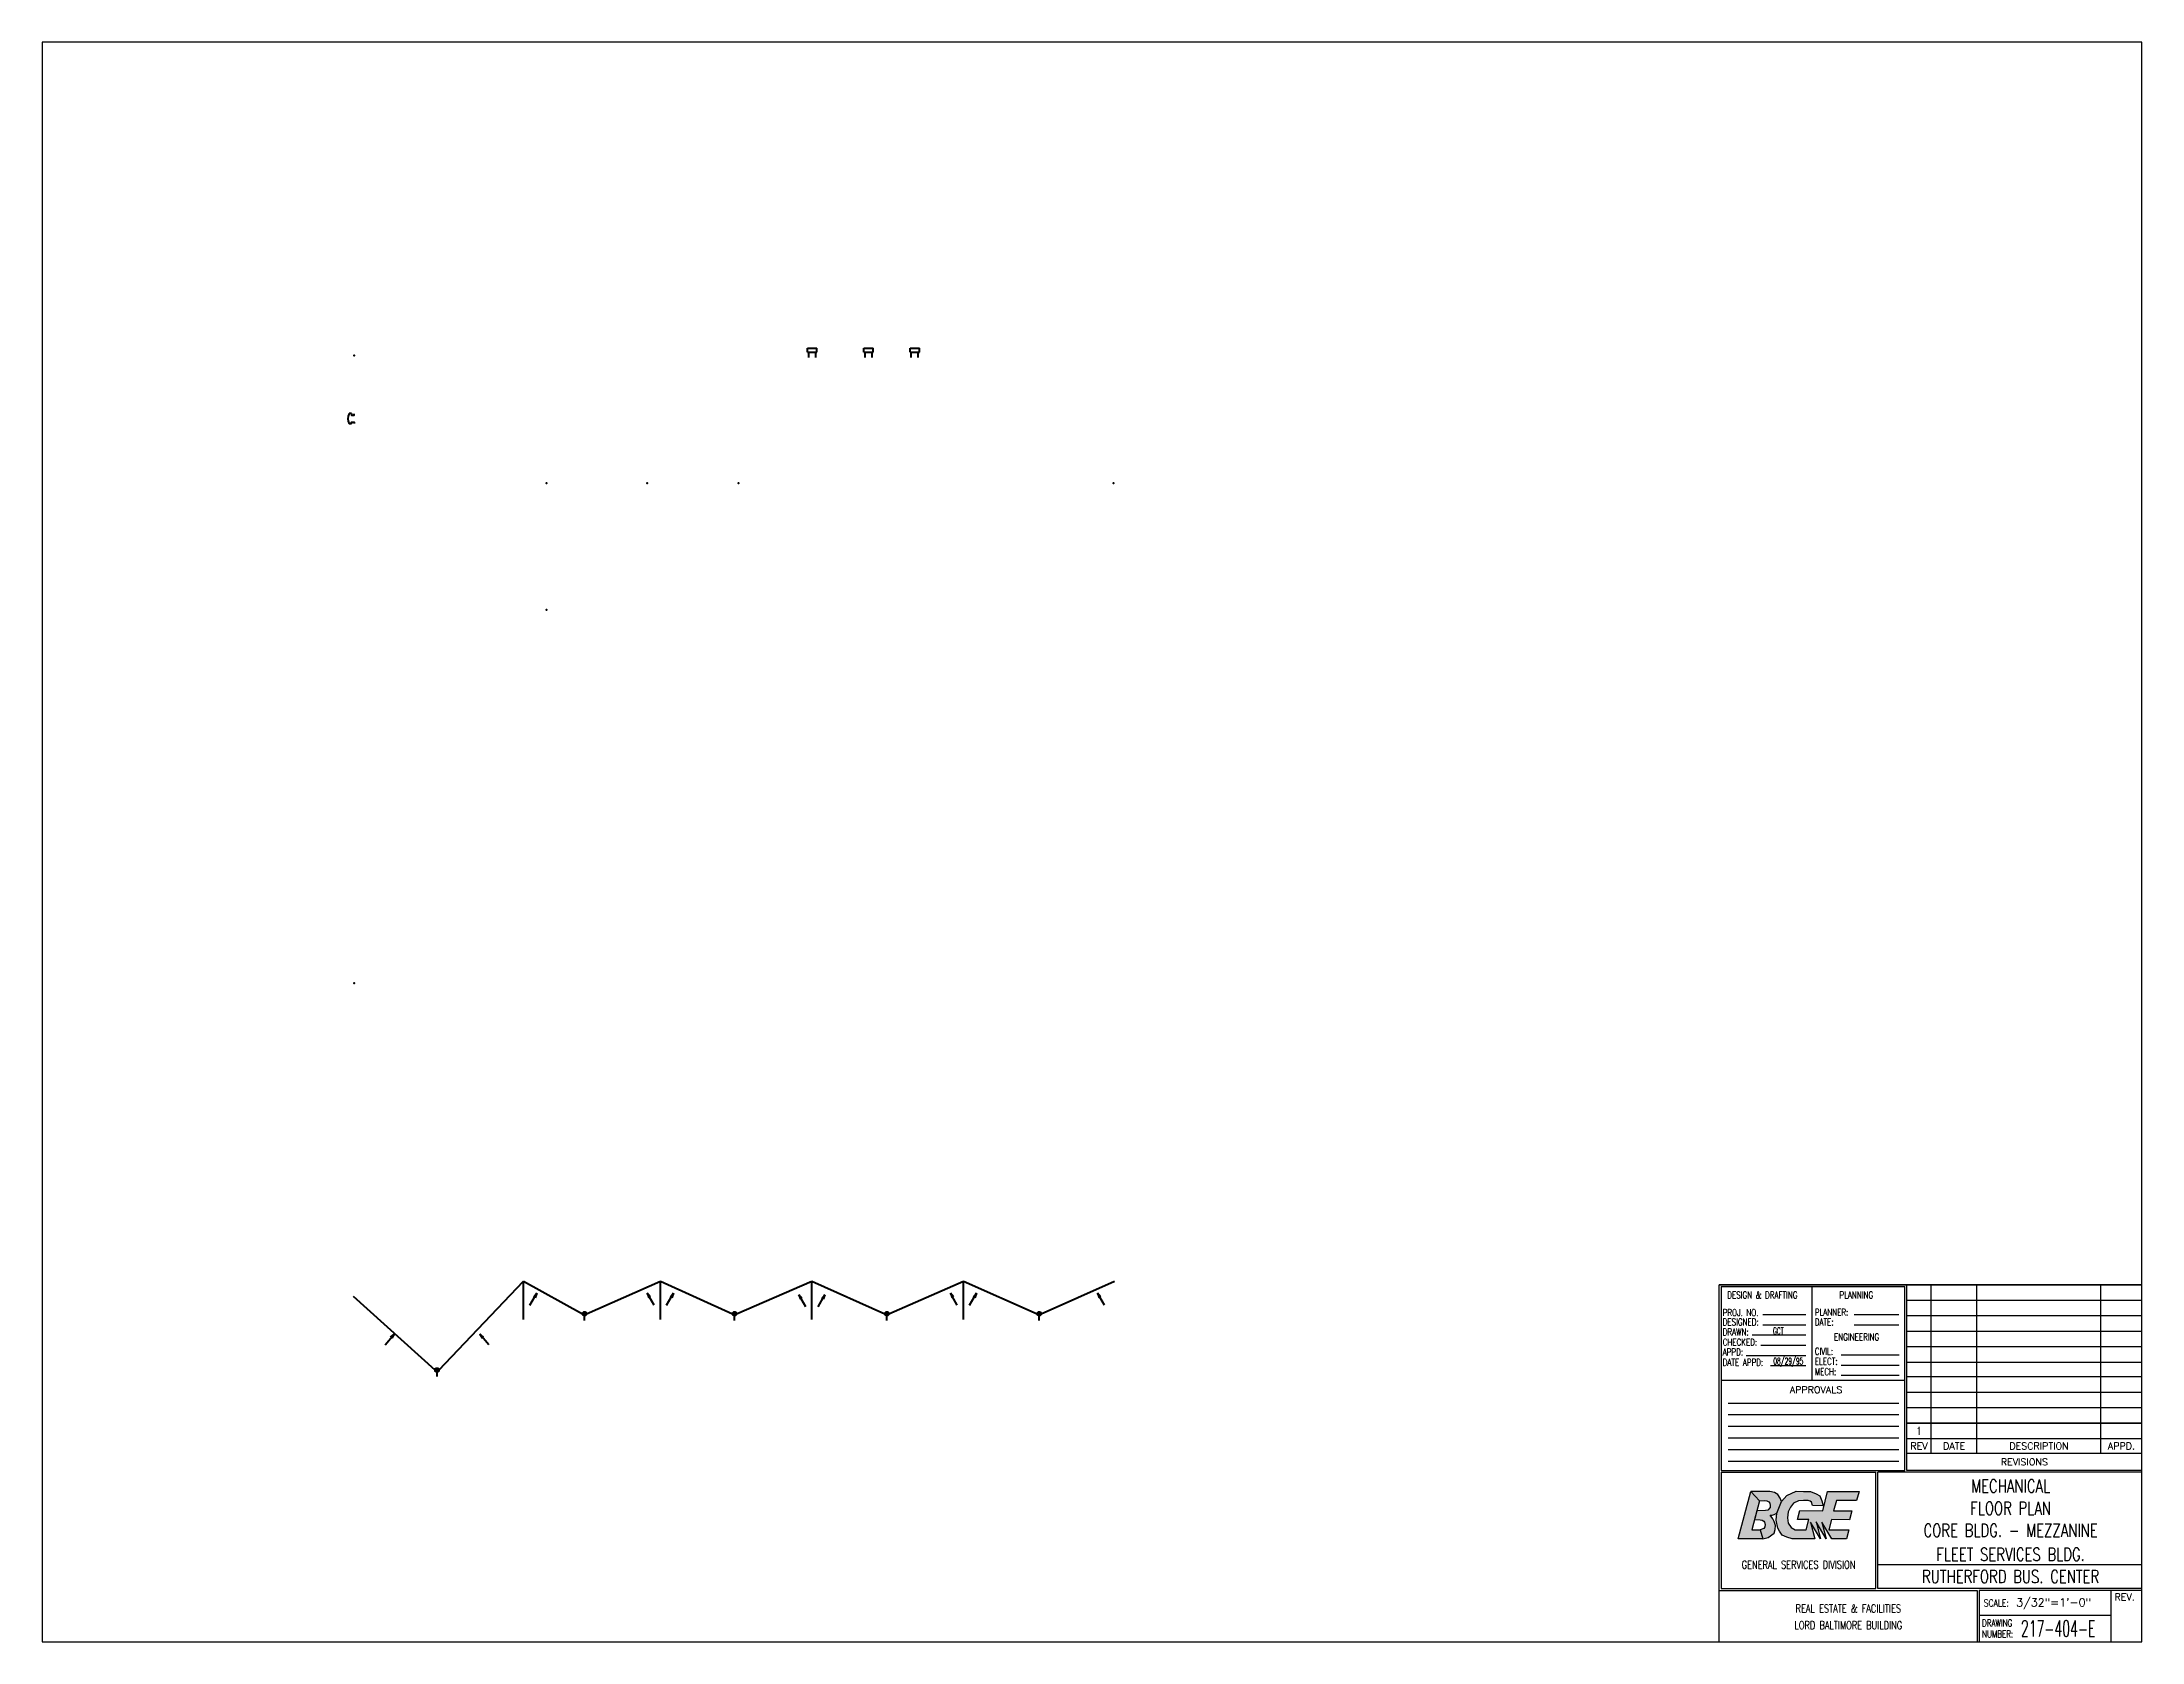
# Paper-space layout 'E 34x44' of a CAD drawing. Header units: inches. Extents: x 0 to 42, y 0 to 32.
# The model-space entities are those that its viewports show. They can reach past a viewport. Long polylines and large blocks are cut down to what shows.
import ezdxf
from ezdxf.enums import TextEntityAlignment as Align

# ---------------------------------------------------------------- set-up
doc = ezdxf.new("R2010")
doc.units = ezdxf.units.IN
doc.header["$MEASUREMENT"] = 0
doc.layers.get('0').update_dxf_attribs({"linetype": 'CONTINUOUS'})
doc.layers.add('M-DuctR', color=7, linetype='CONTINUOUS', lineweight=40)
doc.layers.add('P-San', color=70, linetype='CONTINUOUS', lineweight=40)
doc.styles.add('BGE', font='simplex.shx')
doc.styles.get("Standard").update_dxf_attribs({"font": 'simplex.shx'})

# ---------------------------------------------------------------- blocks, each defined once
blk = doc.blocks.new('ESIZE')
for points in [[(34.179, 3.01), (34.35, 2.824), (34.2, 2.242), (34.364, 2.242), (34.415, 2.063), (33.926, 2.065)], [(34.179, 3.01), (34.35, 2.824), (34.457, 2.828), (34.499, 2.824), (34.535, 2.803), (34.559, 2.777), (34.567, 2.728), (34.561, 2.689), (34.52, 2.639), (34.471, 2.629), (34.298, 2.626), (34.253, 2.448), (34.367, 2.442), (34.406, 2.437), (34.434, 2.418), (34.453, 2.394), (34.464, 2.351), (34.458, 2.304), (34.434, 2.27), (34.365, 2.242), (34.415, 2.063), (34.527, 2.091), (34.641, 2.175), (34.662, 2.252), (34.671, 2.33), (34.647, 2.407), (34.617, 2.465), (34.561, 2.536), (34.602, 2.536), (34.643, 2.551), (34.694, 2.579), (34.791, 2.811), (34.763, 2.878), (34.714, 2.953), (34.653, 2.99), (34.558, 3.01)], [(34.694, 2.579), (34.791, 2.811), (34.899, 2.932), (35.082, 3.014), (35.232, 3.011), (35.368, 3.007), (35.484, 2.964), (35.555, 2.923), (35.598, 2.826), (35.624, 2.725), (35.413, 2.73), (35.391, 2.796), (35.363, 2.816), (35.327, 2.829), (35.232, 2.828), (35.131, 2.826), (35.032, 2.775), (34.97, 2.697), (34.927, 2.6), (34.91, 2.48), (34.927, 2.377), (34.983, 2.289), (35.064, 2.246), (35.282, 2.244), (35.335, 2.448), (35.112, 2.448), (35.159, 2.627), (35.615, 2.624), (35.71, 3.009), (36.342, 3.009), (36.293, 2.829), (35.888, 2.829), (35.832, 2.624), (36.194, 2.624), (36.149, 2.444), (35.789, 2.448), (35.736, 2.242), (36.14, 2.246), (36.093, 2.061), (35.798, 2.063), (35.596, 2.399), (35.682, 2.063), (35.482, 2.401), (35.572, 2.061), (35.37, 2.399), (35.456, 2.063), (35.006, 2.065), (34.894, 2.098), (34.806, 2.138), (34.752, 2.216), (34.718, 2.274), (34.686, 2.435)]]:
    blk.add_hatch(color=256).paths.add_polyline_path(points)
at = {"color": 7, "linetype": 'Continuous'}
for p, q in [((42, 7.146), (33.547, 7.146)), ((33.547, 0), (33.547, 7.146)), ((37.297, 3.433), (37.297, 7.146)), ((37.785, 3.773), (37.785, 7.146)), ((38.7, 3.773), (38.7, 7.146)), ((41.18, 3.773), (41.18, 7.146)), ((33.584, 7.109), (37.259, 7.109)), ((33.584, 7.109), (33.584, 3.433)), ((35.403, 5.237), (35.403, 7.109)), ((37.259, 3.433), (37.259, 7.109)), ((42, 6.83), (37.297, 6.83)), ((35.279, 6.543), (34.419, 6.543)), ((35.279, 6.338), (34.419, 6.338)), ((37.136, 6.543), (36.241, 6.543)), ((37.136, 6.338), (36.241, 6.338)), ((42, 6.521), (37.297, 6.521)), ((35.279, 6.134), (34.205, 6.134)), ((35.279, 5.93), (34.374, 5.93)), ((42, 6.212), (37.297, 6.212)), ((42, 5.902), (37.297, 5.902)), ((35.279, 5.726), (34.081, 5.726)), ((35.279, 5.522), (34.573, 5.522)), ((37.143, 5.737), (35.981, 5.737)), ((37.143, 5.533), (35.981, 5.533)), ((42, 5.593), (37.297, 5.593)), ((33.584, 5.237), (37.259, 5.237)), ((37.143, 5.329), (35.981, 5.329)), ((42, 5.302), (37.297, 5.302)), ((37.138, 4.773), (33.727, 4.773)), ((42, 4.992), (37.297, 4.992)), ((42, 4.683), (37.297, 4.683)), ((37.138, 4.541), (33.727, 4.541)), ((37.138, 4.309), (33.727, 4.309)), ((37.297, 4.374), (42, 4.374)), ((42, 4.374), (37.297, 4.374)), ((37.138, 4.077), (33.727, 4.077)), ((37.138, 3.845), (33.727, 3.845)), ((42, 4.064), (37.297, 4.064)), ((33.584, 3.433), (37.26, 3.433)), ((33.584, 3.396), (36.678, 3.396)), ((33.584, 3.396), (33.584, 1.069)), ((37.138, 3.613), (33.727, 3.613)), ((36.678, 1.069), (36.678, 3.396)), ((42, 3.396), (36.715, 3.396)), ((36.715, 1.069), (36.715, 3.396)), ((42, 3.773), (37.297, 3.773)), ((42, 3.433), (37.297, 3.433)), ((42, 1.546), (36.715, 1.546)), ((33.547, 1.032), (38.707, 1.032)), ((33.584, 1.069), (36.678, 1.069)), ((42, 1.069), (36.715, 1.069)), ((38.707, 1.032), (38.707, 0)), ((42, 1.032), (38.745, 1.032)), ((38.745, 1.032), (38.745, 0)), ((41.375, 1.032), (41.375, 0)), ((41.375, 0.528), (38.745, 0.528)), ((33.547, 0), (42, 0))]:
    blk.add_line(p, q, dxfattribs=at)
for points in [[(0, 0), (42, 0), (42, 32), (0, 32)], [(34.179, 3.01), (34.35, 2.824), (34.2, 2.242), (34.364, 2.242), (34.415, 2.063), (33.926, 2.065), (34.179, 3.01)], [(34.179, 3.01), (34.35, 2.824), (34.457, 2.828), (34.499, 2.824), (34.535, 2.803), (34.559, 2.777), (34.567, 2.728), (34.561, 2.689), (34.52, 2.639), (34.471, 2.629), (34.298, 2.626), (34.253, 2.448), (34.367, 2.442), (34.406, 2.437), (34.434, 2.418), (34.453, 2.394), (34.464, 2.351), (34.458, 2.304), (34.434, 2.27), (34.365, 2.242), (34.415, 2.063), (34.527, 2.091), (34.641, 2.175), (34.662, 2.252), (34.671, 2.33), (34.647, 2.407), (34.617, 2.465), (34.561, 2.536), (34.602, 2.536), (34.643, 2.551), (34.694, 2.579), (34.791, 2.811), (34.763, 2.878), (34.714, 2.953), (34.653, 2.99), (34.558, 3.01), (34.179, 3.01)], [(34.694, 2.579), (34.791, 2.811), (34.899, 2.932), (35.082, 3.014), (35.232, 3.011), (35.368, 3.007), (35.484, 2.964), (35.555, 2.923), (35.598, 2.826), (35.624, 2.725), (35.413, 2.73), (35.391, 2.796), (35.363, 2.816), (35.327, 2.829), (35.232, 2.828), (35.131, 2.826), (35.032, 2.775), (34.97, 2.697), (34.927, 2.6), (34.91, 2.48), (34.927, 2.377), (34.983, 2.289), (35.064, 2.246), (35.282, 2.244), (35.335, 2.448), (35.112, 2.448), (35.159, 2.627), (35.615, 2.624), (35.71, 3.009), (36.342, 3.009), (36.293, 2.829), (35.888, 2.829), (35.832, 2.624), (36.194, 2.624), (36.149, 2.444), (35.789, 2.448), (35.736, 2.242), (36.14, 2.246), (36.093, 2.061), (35.798, 2.063), (35.596, 2.399), (35.682, 2.063), (35.482, 2.401), (35.572, 2.061), (35.37, 2.399), (35.456, 2.063), (35.006, 2.065), (34.894, 2.098), (34.806, 2.138), (34.752, 2.216), (34.718, 2.274), (34.686, 2.435), (34.694, 2.579)]]:
    blk.add_lwpolyline(points, close=True)
at = {"style": 'BGE', "width": 0.75}
for s, height, p in [('DESIGN & DRAFTING', 0.13916, (33.706, 6.871)), ('PLANNING', 0.1392, (35.949, 6.871)), ('PROJ. NO.', 0.1392, (33.614, 6.52)), ('DESIGNED:', 0.1392, (33.614, 6.33)), ('PLANNER:', 0.1392, (35.456, 6.527)), ('DATE:', 0.1392, (35.456, 6.33)), ('CHECKED:', 0.1392, (33.614, 5.927)), ('DRAWN:', 0.1392, (33.614, 6.132)), ('CIVIL:', 0.1392, (35.456, 5.742)), ('ENGINEERING', 0.13916, (35.841, 6.032)), ('APPD:', 0.1392, (33.614, 5.729)), ('DATE APPD:', 0.1392, (33.614, 5.524)), ('ELECT:', 0.1392, (35.456, 5.544)), ('MECH:', 0.1392, (35.456, 5.339)), ('DRAWING', 0.1392, (38.802, 0.311)), ('NUMBER:', 0.1392, (38.802, 0.088))]:
    blk.add_text(s, height=height, dxfattribs=at).set_placement(p)
at = {"style": 'BGE'}
for s, p in [('APPROVALS', (34.956, 4.974)), ('REV.', (41.451, 0.831))]:
    blk.add_text(s, height=0.1392, dxfattribs=at).set_placement(p)
for s, height, p in [('REV', 0.1392, (37.541, 3.919)), ('DATE', 0.1392, (38.243, 3.919)), ('DESCRIPTION', 0.13916, (39.94, 3.919)), ('APPD.', 0.1392, (41.59, 3.919)), ('REVISIONS', 0.1392, (39.648, 3.603))]:
    blk.add_text(s, height=height, dxfattribs=at).set_placement(p, align=Align.MIDDLE_CENTER)
at = {"style": 'BGE', "width": 0.8}
blk.add_text('SCALE:', height=0.1392, dxfattribs=at).set_placement((39.087, 0.781), align=Align.MIDDLE_CENTER)
for tag, height, width, p in [('PROJECT#', 0.139, 0.5, (34.823, 6.66)), ('PLANNER', 0.162, 0.5, (36.675, 6.663)), ('DESIGNED', 0.139, 0.5, (34.844, 6.437)), ('DATE', 0.162, 0.5, (36.682, 6.439)), ('APPROVED', 0.139, 0.5, (34.719, 5.814)), ('DRAWN', 0.139, 0.5, (34.725, 6.22)), ('CHECKED', 0.139, 0.5, (34.835, 6.028)), ('CIVIL', 0.162, 0.5, (36.562, 5.834)), ('DATE_APPROVED', 0.139, 0.5, (34.926, 5.617)), ('ELECT', 0.162, 0.5, (36.562, 5.633)), ('MECH', 0.162, 0.5, (36.562, 5.43)), ('DIVISION', 0.16, 0.75, (35.131, 1.546))]:
    blk.add_attdef(tag, text='', height=height, dxfattribs=dict(width=width)).set_placement(p, align=Align.MIDDLE_CENTER)
for tag, p, height, width in [('APPROVALS_1', (33.746, 4.803), 0.139, 0.5), ('APPROVALS_2', (33.746, 4.571), 0.139, 0.5), ('APPROVALS_3', (33.746, 4.339), 0.139, 0.5), ('APPROVALS_4', (33.746, 4.107), 0.139, 0.5), ('APPROVALS_5', (33.746, 3.875), 0.139, 0.5), ('APPROVALS_6', (33.746, 3.643), 0.139, 0.5), ('DRAW', (39.579, 0.108), 0.324, 0.5625)]:
    blk.add_attdef(tag, p, '', height=height, dxfattribs=dict(width=width))
at = {"linetype": 'Continuous', "width": 0.75}
for tag, p in [('TITLE_1', (39.372, 3.119)), ('TITLE_2', (39.372, 2.676)), ('TITLE_3', (39.372, 2.232)), ('TITLE_4', (39.372, 1.753)), ('TITLE_5', (39.372, 1.31))]:
    blk.add_attdef(tag, text='', height=0.259, dxfattribs=at).set_placement(p, align=Align.MIDDLE_CENTER)
blk.add_attdef('SCALE', (39.485, 0.711), '', height=0.162)
at = {"width": 0.75}
for tag, p in [('COMPANY_GROUP', (36.127, 0.67)), ('BUILDING_TITLE', (36.127, 0.336))]:
    blk.add_attdef(tag, text='', height=0.16, dxfattribs=at).set_placement(p, align=Align.MIDDLE)
blk.add_attdef('REV#', text='', height=0.324).set_placement((41.687, 0.422), align=Align.MIDDLE_CENTER)
blk = doc.blocks.new('ESIZE-REV')
at = {"width": 0.8}
for tag, p in [('REV10', (37.541, 6.988)), ('REV9', (37.541, 6.679)), ('REV10DATE', (38.242, 6.988)), ('REV9DATE', (38.242, 6.679)), ('REV10APPROVAL', (41.589, 6.988)), ('REV9APPROVAL', (41.589, 6.673)), ('REV8', (37.541, 6.369)), ('REV8DATE', (38.242, 6.369)), ('REV8APPROVAL', (41.589, 6.363)), ('REV7', (37.541, 6.06)), ('REV7DATE', (38.242, 6.06)), ('REV7APPROVAL', (41.589, 6.054)), ('REV6', (37.541, 5.751)), ('REV5', (37.541, 5.46)), ('REV6DATE', (38.242, 5.751)), ('REV5DATE', (38.242, 5.46)), ('REV6APPROVAL', (41.589, 5.744)), ('REV5APPROVAL', (41.589, 5.435)), ('REV4', (37.541, 5.15)), ('REV4DATE', (38.242, 5.15)), ('REV4APPROVAL', (41.589, 5.144)), ('REV3', (37.541, 4.841)), ('REV3DATE', (38.242, 4.841)), ('REV3APPROVAL', (41.589, 4.835)), ('REV2', (37.541, 4.531)), ('REV1', (37.541, 4.222)), ('REV2DATE', (38.242, 4.531)), ('REV1DATE', (38.242, 4.222)), ('REV2APPROVAL', (41.589, 4.525)), ('REV1APPROVAL', (41.589, 4.216))]:
    blk.add_attdef(tag, text='', height=0.162, dxfattribs=at).set_placement(p, align=Align.MIDDLE_CENTER)
at = {"width": 0.75}
for tag, p in [('REV10DESCRIPTION', (38.753, 6.905)), ('REV9DESCRIPTION', (38.753, 6.595)), ('REV8DESCRIPTION', (38.753, 6.286)), ('REV7DESCRIPTION', (38.753, 5.976)), ('REV6DESCRIPTION', (38.753, 5.667)), ('REV5DESCRIPTION', (38.753, 5.376)), ('REV4DESCRIPTION', (38.753, 5.067)), ('REV3DESCRIPTION', (38.753, 4.757)), ('REV2DESCRIPTION', (38.753, 4.448)), ('REV1DESCRIPTION', (38.753, 4.138))]:
    blk.add_attdef(tag, p, '', height=0.162, dxfattribs=at)
blk = doc.blocks.new('AH1')
at = {"linetype": 'Continuous'}
for p, q in [((-0.125, 0.021), (0, 0)), ((-0.104, 0), (-0.125, 0.021)), ((0, 0), (-0.125, -0.021)), ((-0.104, 0), (-0.125, -0.021)), ((0, 0), (-0.115, 0.01)), ((0, 0), (-0.115, -0.011)), ((0, 0), (-0.104, 0))]:
    blk.add_line(p, q, dxfattribs=at)

msp = doc.modelspace()

# ---------------------------------------------------------------- linework, layer by layer
at = {"layer": 'M-DuctR'}
for p, q in [((90598.4, 91841.2), (90598.4, 91851.2)), ((90598.4, 91851.2), (90622.4, 91851.2)), ((90598.4, 91841.2), (90622.4, 91841.2)), ((90601.4, 91827.2), (90601.4, 91841.2)), ((90619.4, 91827.2), (90619.4, 91841.2)), ((90622.4, 91841.2), (90622.4, 91851.2)), ((90742.6, 91841.2), (90742.6, 91851.2)), ((90742.6, 91851.2), (90766.6, 91851.2)), ((90742.6, 91841.2), (90766.6, 91841.2)), ((90745.6, 91827.2), (90745.6, 91841.2)), ((90763.6, 91827.2), (90763.6, 91841.2)), ((90766.6, 91841.2), (90766.6, 91851.2)), ((90860.8, 91841.2), (90860.8, 91851.2)), ((90860.8, 91851.2), (90884.8, 91851.2)), ((90860.8, 91841.2), (90884.8, 91841.2)), ((90863.8, 91827.2), (90863.8, 91841.2)), ((90881.8, 91827.2), (90881.8, 91841.2)), ((90884.8, 91841.2), (90884.8, 91851.2)), ((89430.8, 91683.8), (89424.8, 91683.8)), ((89430.8, 91657.4), (89424.8, 91657.4))]:
    msp.add_line(p, q, dxfattribs=at)
for points in [[(89430.8, 91683.8), (89430.8, 91679.6), (89437.8, 91679.6), (89437.8, 91682.6)], [(89430.8, 91657.4), (89430.8, 91661.6), (89437.8, 91661.6), (89437.8, 91658.6)]]:
    msp.add_lwpolyline(points, dxfattribs=at)
msp.add_arc((89452.4, 91670.6), 30.6, 154.414, 205.586, dxfattribs=at)
at = {"layer": 'P-San'}
for p, q in [((89654.8, 89235.2), (89871.5, 89462.2)), ((89871.5, 89364.2), (89871.5, 89462.2)), ((89871.5, 89462.2), (90022.5, 89379.2)), ((90032.5, 89379.2), (90221.5, 89462.2)), ((90221.5, 89364.2), (90221.5, 89462.2)), ((90221.5, 89462.2), (90406.5, 89379.2)), ((90416.5, 89379.2), (90609.5, 89462.2)), ((90609.5, 89364.2), (90609.5, 89462.2)), ((90609.5, 89462.2), (90796.5, 89379.2)), ((90806.5, 89379.2), (90997.5, 89462.2)), ((90997.5, 89364.2), (90997.5, 89462.2)), ((90997.5, 89462.2), (91186.5, 89379.2)), ((91196.5, 89379.2), (91383.8, 89462.2)), ((89644.8, 89235.2), (89435.8, 89423.2)), ((89887.2, 89400.8), (89904.9, 89431.5)), ((90205.7, 89400.8), (90188, 89431.5)), ((90237.2, 89400.8), (90254.9, 89431.5)), ((90593.7, 89397), (90576, 89427.6)), ((90625.2, 89397), (90642.9, 89427.6)), ((90981.7, 89400.8), (90964, 89431.5)), ((91013.2, 89400.8), (91030.9, 89431.5)), ((91358.2, 89400.8), (91340.5, 89431.5)), ((90027.5, 89362.2), (90027.5, 89374.2)), ((90411.5, 89362.2), (90411.5, 89374.2)), ((90801.5, 89362.2), (90801.5, 89374.2)), ((91191.5, 89362.2), (91191.5, 89374.2)), ((89517.4, 89300), (89540.2, 89327.2)), ((89782.4, 89300), (89759.7, 89327.2)), ((89649.8, 89218.2), (89649.8, 89230.2))]:
    msp.add_line(p, q, dxfattribs=at)
for centre, radius in [((90027.5, 89379.2), 5), ((90027.5, 89379.2), 3), ((90411.5, 89379.2), 5), ((90411.5, 89379.2), 3), ((90801.5, 89379.2), 5), ((90801.5, 89379.2), 3), ((91191.5, 89379.2), 5), ((91191.5, 89379.2), 3), ((89649.8, 89235.2), 5), ((89649.8, 89235.2), 3)]:
    msp.add_circle(centre, radius, dxfattribs=at)
for p in [(89437.8, 91832.2), (89929.8, 91505.2), (90187.8, 91505.2), (90421.8, 91505.2), (91381.8, 91505.2), (89929.8, 91181.2), (89437.8, 90225.2)]:
    msp.add_point(p, dxfattribs=at)

# ---------------------------------------------------------------- block references
at = {"layer": 'P-San', "zscale": 12}
for p, xscale, yscale, rotation in [((89904.9, 89431.5), 95.99999877885351, 95.99999877885351, 59.98967837730282), ((90188, 89431.5), 95.99999877885351, -95.99999877885351, 120.0103216226972), ((90254.9, 89431.5), 95.99999877885351, 95.99999877885351, 59.98967837730282), ((90576, 89427.6), 95.99999877885351, -95.99999877885351, 120.0103216226972), ((90642.9, 89427.6), 95.99999877885351, 95.99999877885351, 59.98967837730282), ((90964, 89431.5), 95.99999877885351, -95.99999877885351, 120.0103216226972), ((91030.9, 89431.5), 95.99999877885351, 95.99999877885351, 59.98967837730282), ((91340.5, 89431.5), 95.99999877885351, -95.99999877885351, 120.0103216226972), ((89540.2, 89327.2), 95.99999786382713, 95.99999786382713, 49.98967264089662), ((89759.7, 89327.2), 95.99999786382713, -95.99999786382713, 130.0103273591034)]:
    msp.add_blockref('AH1', p, dxfattribs=dict(at, xscale=xscale, yscale=yscale, rotation=rotation))

psp = doc.layouts.new('E 34x44')

# ---------------------------------------------------------------- linework, layer by layer
at = {"linetype": 'Continuous', "flags": 128}
psp.add_lwpolyline([(0, 0), (33.547, 0), (33.547, 7.146), (42, 7.146), (42, 32), (0, 32)], close=True, dxfattribs=at)

# ---------------------------------------------------------------- block references
ref = psp.add_blockref('ESIZE', (0, 0))
ref.add_attrib('DRAW', '217-404-E', (39.579, 0.108), dxfattribs={"height": 0.3235, "width": 0.5625})
ref.add_attrib('SCALE', '3/32"=1\'-0"', (39.485, 0.711), dxfattribs={"height": 0.16176})
ref.add_attrib('COMPANY_GROUP', 'REAL ESTATE & FACILITIES', dxfattribs={"height": 0.16001, "width": 0.75}).set_placement((36.127, 0.67), align=Align.MIDDLE)
ref.add_attrib('BUILDING_TITLE', 'LORD BALTIMORE BUILDING', dxfattribs={"height": 0.16001, "width": 0.75}).set_placement((36.127, 0.336), align=Align.MIDDLE)
ref.add_attrib('DRAWN', 'GCT', dxfattribs={"height": 0.1392, "width": 0.5}).set_placement((34.725, 6.22), align=Align.MIDDLE_CENTER)
ref.add_attrib('DATE_APPROVED', '08/29/95', dxfattribs={"height": 0.1392, "width": 0.5}).set_placement((34.926, 5.617), align=Align.MIDDLE_CENTER)
ref.add_attrib('TITLE_1', 'MECHANICAL', dxfattribs={"linetype": 'Continuous', "height": 0.2588, "width": 0.75}).set_placement((39.372, 3.119), align=Align.MIDDLE_CENTER)
ref.add_attrib('TITLE_2', 'FLOOR PLAN', dxfattribs={"linetype": 'Continuous', "height": 0.2588, "width": 0.75}).set_placement((39.372, 2.676), align=Align.MIDDLE_CENTER)
ref.add_attrib('TITLE_3', 'CORE BLDG. - MEZZANINE', dxfattribs={"linetype": 'Continuous', "height": 0.25882, "width": 0.75}).set_placement((39.372, 2.232), align=Align.MIDDLE_CENTER)
ref.add_attrib('TITLE_4', 'FLEET SERVICES BLDG.', dxfattribs={"linetype": 'Continuous', "height": 0.25882, "width": 0.75}).set_placement((39.372, 1.753), align=Align.MIDDLE_CENTER)
ref.add_attrib('TITLE_5', 'RUTHERFORD BUS. CENTER', dxfattribs={"linetype": 'Continuous', "height": 0.25882, "width": 0.75}).set_placement((39.372, 1.31), align=Align.MIDDLE_CENTER)
ref.add_attrib('DIVISION', 'GENERAL SERVICES DIVISION', dxfattribs={"height": 0.16001, "width": 0.75}).set_placement((35.131, 1.546), align=Align.MIDDLE_CENTER)
psp.add_blockref('ESIZE-REV', (0, 0)).add_auto_attribs({'REV1': '1'})

# ---------------------------------------------------------------- viewports
at = {"layer": '0', "linetype": 'Continuous', "view_target_point": (89477.785, 89266.89)}
vp = psp.add_viewport(center=(21, 16), size=(42, 32), view_center_point=(1848.686, 1320), view_height=4096, dxfattribs=at)
vp.dxf.flags = 0x10000  # cut along an outline
vp.dxf.clipping_boundary_handle = psp.add_lwpolyline([(0, 0), (33.547, 0), (33.547, 7.146), (42, 7.146), (42, 32), (0, 32)], format="xyb", close=True, dxfattribs={"invisible": 1}).dxf.handle

doc.saveas('drawing.dxf')
